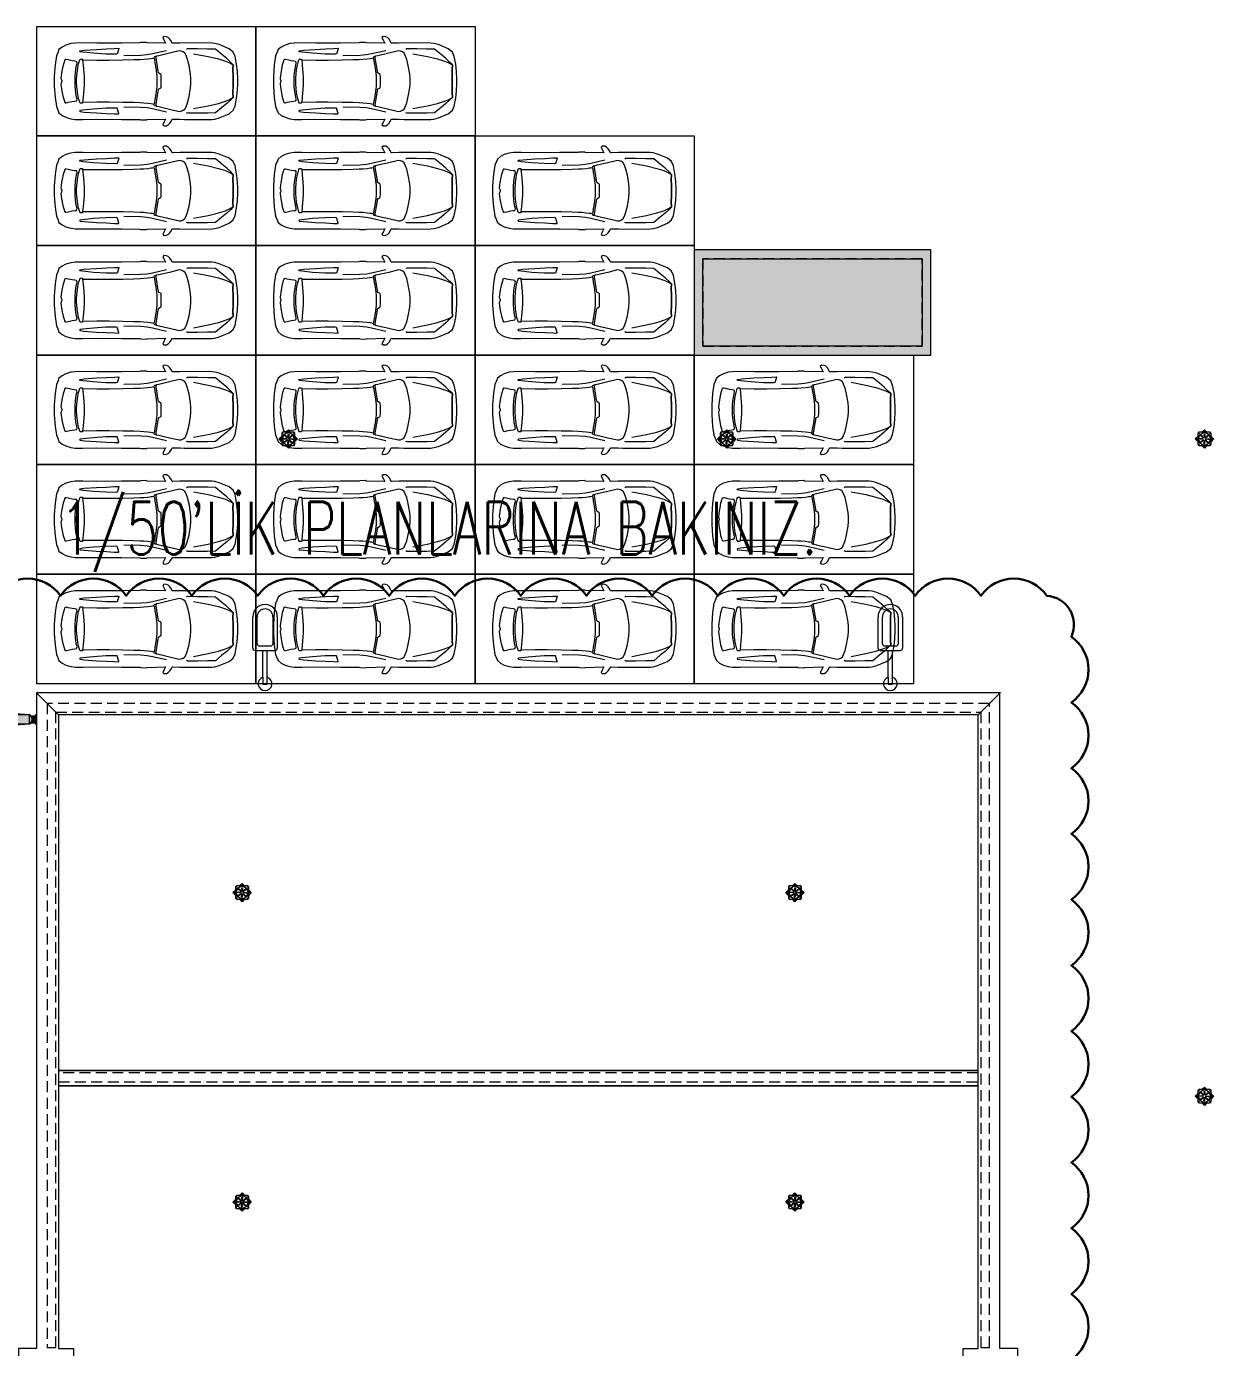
# Model space of a CAD drawing. Header units: metres. Extents: x -17822 to 152406, y -4219 to 19791.
# Drawn here: x 117317 to 120025, y 1805 to 4820 of the extents above; entities that cross this region are included whole.
import ezdxf

# ---------------------------------------------------------------- set-up
doc = ezdxf.new("R2010")
doc.units = ezdxf.units.M
doc.header["$LTSCALE"] = 100
doc.header["$MEASUREMENT"] = 0
doc.linetypes.add('DOT2', pattern=[0.125, 0, -0.125])
doc.linetypes.add('HIDDEN', pattern=[0.375, 0.25, -0.125])
doc.layers.get('0').update_dxf_attribs({"color": 9, "lineweight": 9})
for name, color, linetype, lineweight in [('04', 9, 'Continuous', 9), ('05S', 9, 'Continuous', 9), ('06A', 9, 'Continuous', 9), ('06D', 9, 'Continuous', 9), ('09', 9, 'Continuous', 9), ('20', 9, 'DOT2', 9), ('40', 9, 'Continuous', 9), ('E-KABLO', 7, 'Continuous', 30), ('M-TEFRIS-015', 9, 'Continuous', 9)]:
    doc.layers.add(name, color=color, linetype=linetype, lineweight=lineweight)
doc.styles.add('E-YAZI', font='txttw.shx')

# ---------------------------------------------------------------- blocks, each defined once
blk = doc.blocks.new('p-suzgec')
at = {"ltscale": 25}
for p, q in [((-21.1, 0), (-15.5, 5.7)), ((-15.5, -5.7), (-21.1, 0)), ((-15.5, 5.7), (-15.2, 5.9)), ((-15.5, -5.7), (-15.5, 5.7)), ((-13.2, 15), (-15.2, 13)), ((-15.2, 13), (-15.2, -13)), ((12.8, 15), (-13.2, 15)), ((-10.5, 1.2), (-3.4, 0.3)), ((-6.1, 15), (-5.9, 15.2)), ((-5.9, 12.3), (-6, 12.5)), ((-5.9, 15.2), (-0.2, 20.9)), ((-5.9, 15.2), (5.4, 15.2)), ((-5.8, 12), (-5.9, 12.3)), ((-5.1, 12.9), (-5, 12.7)), ((-5, 12.7), (-4.8, 12.4)), ((-3.3, 0.2), (-3.4, 0.3)), ((-0.2, 0), (-0.5, 0)), ((-0.2, 20.9), (5.4, 15.2)), ((-0.2, 0), (-0.2, 0.2)), ((-0.2, 0), (0, 0)), ((-0.2, 0), (-0.2, -0.2)), ((0.9, 10.2), (0, 3.1)), ((0, 3), (0, 3.1)), ((5.4, 15.2), (5.6, 15)), ((12.1, 5.6), (12.3, 5.7)), ((12.6, 4.8), (12.5, 4.7)), ((14.8, 13), (12.8, 15)), ((14.8, -13), (14.8, 13)), ((14.8, 5.9), (15, 5.7)), ((15, 5.7), (15, -5.7)), ((15, 5.7), (20.6, 0)), ((20.6, 0), (15, -5.7)), ((-15.2, -5.9), (-15.5, -5.7)), ((-15.2, -13), (-13.2, -15)), ((-13.2, -15), (12.8, -15)), ((-13.1, -4.8), (-13, -4.7)), ((-13, -4.7), (-12.6, -4.6)), ((-12.6, -5.6), (-12.8, -5.7)), ((-12.2, -5.5), (-12.6, -5.6)), ((-5.9, -15.2), (-6.1, -15)), ((5.4, -15.2), (-5.9, -15.2)), ((-0.2, -20.9), (-5.9, -15.2)), ((-1.4, -10.2), (-0.5, -3.1)), ((-0.5, -3), (-0.5, -3.1)), ((5.4, -15.2), (-0.2, -20.9)), ((2.8, -0.2), (2.9, -0.3)), ((10, -1.2), (2.9, -0.3)), ((4.5, -12.7), (4.3, -12.4)), ((4.6, -12.9), (4.5, -12.7)), ((5.3, -12), (5.4, -12.3)), ((5.4, -12.3), (5.5, -12.5)), ((5.6, -15), (5.4, -15.2)), ((12.8, -15), (14.8, -13)), ((15, -5.7), (14.8, -5.9))]:
    blk.add_line(p, q, dxfattribs=at)
for centre, radius in [((-17.9, 0), 0.4), ((-17.9, 0), 0.358), ((-0.2, 0), 14.3), ((-12.8, 12.5), 0.3), ((-0.2, 17.7), 0.4), ((-0.2, 17.7), 0.358), ((12.2, 12.5), 0.3), ((17.4, 0), 0.4), ((17.4, 0), 0.358), ((-12.8, -12.5), 0.3), ((-0.2, -17.7), 0.4), ((-0.2, -17.7), 0.358), ((12.2, -12.5), 0.3)]:
    blk.add_circle(centre, radius, dxfattribs=at)
for radius, start, end in [(13.5, 114.6147, 200.3853), (13.8, 110.4176, 114.5824), (13.7, 110.4084, 114.5916), (13.3, 110.3378, 114.6622), (13.2, 110.3292, 114.6708), (13.5, 24.6147, 110.3853), (13.6, 294.6147, 20.3853), (13.2, 20.3292, 24.6708), (13.3, 20.3378, 24.6622), (13.7, 20.4084, 24.5916), (13.8, 20.4176, 24.5824), (13.7, 200.4084, 204.5916), (13.8, 200.4176, 204.5824), (13.3, 200.3378, 204.6622), (13.2, 200.3292, 204.6708), (13.5, 204.6147, 290.3853), (13.2, 290.3292, 294.6708), (13.3, 290.3378, 294.6622), (13.7, 290.4084, 294.5916), (13.8, 290.4176, 294.5824)]:
    blk.add_arc((-0.2, 0), radius, start, end, dxfattribs=at)
for points, knots in [([(-10.5, -0.3), (-10.6, -0.3), (-10.7, -0.3), (-10.9, -0.2), (-11, -0.2), (-11.1, 0), (-11.2, 0.1), (-11.2, 0.3), (-11.2, 0.4), (-11.2, 0.6), (-11.2, 0.7), (-11.1, 0.9), (-11.1, 1), (-10.9, 1.1), (-10.8, 1.1), (-10.6, 1.2), (-10.5, 1.2), (-10.4, 1.2)], [2.169268, 2.169268, 2.169268, 2.169268, 2.468107, 2.468107, 2.768207, 2.768207, 3.065525, 3.065525, 3.362844, 3.362844, 3.660162, 3.660162, 3.95748, 3.95748, 4.257581, 4.257581, 4.55635, 4.55635, 4.55635, 4.55635]), ([(-7.7, 7), (-7.8, 7.1), (-7.8, 7.2), (-7.9, 7.4), (-7.9, 7.5), (-7.9, 7.7), (-7.9, 7.8), (-7.8, 8), (-7.8, 8), (-7.6, 8.2), (-7.5, 8.2), (-7.3, 8.3), (-7.2, 8.3), (-7, 8.3), (-6.9, 8.3), (-6.7, 8.2), (-6.6, 8.1), (-6.6, 8)], [2.169268, 2.169268, 2.169268, 2.169268, 2.468107, 2.468107, 2.768207, 2.768207, 3.065525, 3.065525, 3.362844, 3.362844, 3.660162, 3.660162, 3.95748, 3.95748, 4.257581, 4.257581, 4.55635, 4.55635, 4.55635, 4.55635]), ([(-3.5, 0.4), (-3.5, 0.4), (-3.5, 0.4), (-3.5, 0.4), (-3.4, 0.4), (-3.4, 0.4), (-3.4, 0.3), (-3.3, 0.3), (-3.3, 0.3), (-3.3, 0.3), (-3.3, 0.2), (-3.2, 0.2), (-3.2, 0.1), (-3.3, 0.1), (-3.3, 0), (-3.3, 0), (-3.3, -0.1), (-3.4, -0.1), (-3.4, -0.1), (-3.5, -0.1), (-3.5, -0.1), (-3.5, -0.1), (-3.5, -0.1)], [-0.0013985, -0.0013985, -0.0013985, -0.0013985, 0, 0, 0, 0.0909291, 0.0909291, 0.1818582, 0.1818582, 0.2711248, 0.2711248, 0.3603915, 0.3603915, 0.4496581, 0.4496581, 0.5389247, 0.5389247, 0.6298538, 0.6298538, 0.7207829, 0.7207829, 0.7401198, 0.7401198, 0.7401198, 0.7401198]), ([(-2.2, 2.6), (-2.2, 2.6), (-2.2, 2.6), (-2.2, 2.6), (-2.2, 2.5), (-2.2, 2.5), (-2.2, 2.4), (-2.2, 2.4), (-2.2, 2.3), (-2.2, 2.3), (-2.2, 2.3), (-2.3, 2.2), (-2.3, 2.2), (-2.3, 2.2), (-2.4, 2.2), (-2.4, 2.1), (-2.5, 2.1), (-2.5, 2.2), (-2.6, 2.2), (-2.6, 2.2), (-2.6, 2.2), (-2.6, 2.2), (-2.6, 2.2)], [-0.0013985, -0.0013985, -0.0013985, -0.0013985, 0, 0, 0, 0.0909291, 0.0909291, 0.1818582, 0.1818582, 0.2711248, 0.2711248, 0.3603915, 0.3603915, 0.4496581, 0.4496581, 0.5389247, 0.5389247, 0.6298538, 0.6298538, 0.7207829, 0.7207829, 0.7401198, 0.7401198, 0.7401198, 0.7401198]), ([(-0.6, 10.2), (-0.6, 10.3), (-0.5, 10.4), (-0.5, 10.6), (-0.4, 10.7), (-0.3, 10.8), (-0.2, 10.9), (0, 11), (0.1, 11), (0.3, 11), (0.4, 11), (0.6, 10.9), (0.7, 10.8), (0.8, 10.7), (0.9, 10.6), (0.9, 10.4), (1, 10.3), (0.9, 10.2)], [2.169268, 2.169268, 2.169268, 2.169268, 2.468107, 2.468107, 2.768207, 2.768207, 3.065525, 3.065525, 3.362844, 3.362844, 3.660162, 3.660162, 3.95748, 3.95748, 4.257581, 4.257581, 4.55635, 4.55635, 4.55635, 4.55635]), ([(0.1, 3.2), (0.1, 3.2), (0.1, 3.2), (0.1, 3.2), (0.1, 3.2), (0.1, 3.2), (0.1, 3.1), (0.1, 3.1), (0, 3), (0, 3), (-0.1, 3), (-0.1, 3), (-0.2, 3), (-0.2, 3), (-0.2, 3), (-0.3, 3), (-0.3, 3.1), (-0.3, 3.1), (-0.4, 3.2), (-0.4, 3.2), (-0.4, 3.2), (-0.4, 3.3), (-0.4, 3.3)], [-0.0013985, -0.0013985, -0.0013985, -0.0013985, 0, 0, 0, 0.0909291, 0.0909291, 0.1818582, 0.1818582, 0.2711248, 0.2711248, 0.3603915, 0.3603915, 0.4496581, 0.4496581, 0.5389247, 0.5389247, 0.6298538, 0.6298538, 0.7207829, 0.7207829, 0.7401198, 0.7401198, 0.7401198, 0.7401198]), ([(2.3, 2), (2.3, 2), (2.3, 2), (2.3, 2), (2.3, 2), (2.2, 2), (2.2, 1.9), (2.2, 1.9), (2.1, 1.9), (2.1, 2), (2, 2), (2, 2), (1.9, 2), (1.9, 2.1), (1.9, 2.1), (1.9, 2.2), (1.9, 2.2), (1.9, 2.3), (1.9, 2.3), (1.9, 2.3), (2, 2.4), (2, 2.4), (2, 2.4)], [-0.0013985, -0.0013985, -0.0013985, -0.0013985, 0, 0, 0, 0.0909291, 0.0909291, 0.1818582, 0.1818582, 0.2711248, 0.2711248, 0.3603915, 0.3603915, 0.4496581, 0.4496581, 0.5389247, 0.5389247, 0.6298538, 0.6298538, 0.7207829, 0.7207829, 0.7401198, 0.7401198, 0.7401198, 0.7401198]), ([(3, -0.4), (3, -0.4), (3, -0.4), (3, -0.4), (2.9, -0.4), (2.9, -0.4), (2.9, -0.3), (2.8, -0.3), (2.8, -0.3), (2.8, -0.3), (2.8, -0.2), (2.7, -0.2), (2.7, -0.1), (2.8, -0.1), (2.8, 0), (2.8, 0), (2.8, 0.1), (2.9, 0.1), (2.9, 0.1), (3, 0.1), (3, 0.1), (3, 0.1), (3, 0.1)], [-0.0013985, -0.0013985, -0.0013985, -0.0013985, 0, 0, 0, 0.0909291, 0.0909291, 0.1818582, 0.1818582, 0.2711248, 0.2711248, 0.3603915, 0.3603915, 0.4496581, 0.4496581, 0.5389247, 0.5389247, 0.6298538, 0.6298538, 0.7207829, 0.7207829, 0.7401198, 0.7401198, 0.7401198, 0.7401198]), ([(6.8, 7.4), (6.8, 7.5), (6.9, 7.6), (7.1, 7.7), (7.2, 7.7), (7.4, 7.7), (7.5, 7.7), (7.7, 7.6), (7.8, 7.5), (7.9, 7.4), (8, 7.3), (8.1, 7.1), (8.1, 7), (8, 6.8), (8, 6.7), (7.9, 6.5), (7.8, 6.4), (7.8, 6.3)], [2.169268, 2.169268, 2.169268, 2.169268, 2.468107, 2.468107, 2.768207, 2.768207, 3.065525, 3.065525, 3.362844, 3.362844, 3.660162, 3.660162, 3.95748, 3.95748, 4.257581, 4.257581, 4.55635, 4.55635, 4.55635, 4.55635]), ([(10, 0.3), (10.1, 0.3), (10.2, 0.3), (10.4, 0.2), (10.5, 0.2), (10.6, 0), (10.7, -0.1), (10.7, -0.3), (10.7, -0.4), (10.7, -0.6), (10.7, -0.7), (10.6, -0.9), (10.6, -1), (10.4, -1.1), (10.3, -1.1), (10.1, -1.2), (10, -1.2), (9.9, -1.2)], [2.169268, 2.169268, 2.169268, 2.169268, 2.468107, 2.468107, 2.768207, 2.768207, 3.065525, 3.065525, 3.362844, 3.362844, 3.660162, 3.660162, 3.95748, 3.95748, 4.257581, 4.257581, 4.55635, 4.55635, 4.55635, 4.55635]), ([(-7.3, -7.4), (-7.3, -7.5), (-7.4, -7.6), (-7.6, -7.7), (-7.7, -7.7), (-7.9, -7.7), (-8, -7.7), (-8.2, -7.6), (-8.3, -7.5), (-8.4, -7.4), (-8.5, -7.3), (-8.6, -7.1), (-8.6, -7), (-8.5, -6.8), (-8.5, -6.7), (-8.4, -6.5), (-8.3, -6.4), (-8.3, -6.3)], [2.169268, 2.169268, 2.169268, 2.169268, 2.468107, 2.468107, 2.768207, 2.768207, 3.065525, 3.065525, 3.362844, 3.362844, 3.660162, 3.660162, 3.95748, 3.95748, 4.257581, 4.257581, 4.55635, 4.55635, 4.55635, 4.55635]), ([(-2.8, -2), (-2.8, -2), (-2.8, -2), (-2.8, -2), (-2.8, -2), (-2.7, -2), (-2.7, -1.9), (-2.7, -1.9), (-2.6, -1.9), (-2.6, -2), (-2.5, -2), (-2.5, -2), (-2.4, -2), (-2.4, -2.1), (-2.4, -2.1), (-2.4, -2.2), (-2.4, -2.2), (-2.4, -2.3), (-2.4, -2.3), (-2.4, -2.3), (-2.5, -2.4), (-2.5, -2.4), (-2.5, -2.4)], [-0.0013985, -0.0013985, -0.0013985, -0.0013985, 0, 0, 0, 0.0909291, 0.0909291, 0.1818582, 0.1818582, 0.2711248, 0.2711248, 0.3603915, 0.3603915, 0.4496581, 0.4496581, 0.5389247, 0.5389247, 0.6298538, 0.6298538, 0.7207829, 0.7207829, 0.7401198, 0.7401198, 0.7401198, 0.7401198]), ([(0.1, -10.2), (0.1, -10.3), (0, -10.4), (0, -10.6), (-0.1, -10.7), (-0.2, -10.8), (-0.3, -10.9), (-0.5, -11), (-0.6, -11), (-0.8, -11), (-0.9, -11), (-1.1, -10.9), (-1.2, -10.8), (-1.3, -10.7), (-1.4, -10.6), (-1.4, -10.4), (-1.5, -10.3), (-1.4, -10.2)], [2.169268, 2.169268, 2.169268, 2.169268, 2.468107, 2.468107, 2.768207, 2.768207, 3.065525, 3.065525, 3.362844, 3.362844, 3.660162, 3.660162, 3.95748, 3.95748, 4.257581, 4.257581, 4.55635, 4.55635, 4.55635, 4.55635]), ([(-0.6, -3.2), (-0.6, -3.2), (-0.6, -3.2), (-0.6, -3.2), (-0.6, -3.2), (-0.6, -3.2), (-0.6, -3.1), (-0.6, -3.1), (-0.5, -3), (-0.5, -3), (-0.4, -3), (-0.4, -3), (-0.4, -3), (-0.3, -3), (-0.3, -3), (-0.2, -3), (-0.2, -3.1), (-0.2, -3.1), (-0.2, -3.2), (-0.1, -3.2), (-0.1, -3.2), (-0.1, -3.3), (-0.1, -3.3)], [-0.0013985, -0.0013985, -0.0013985, -0.0013985, 0, 0, 0, 0.0909291, 0.0909291, 0.1818582, 0.1818582, 0.2711248, 0.2711248, 0.3603915, 0.3603915, 0.4496581, 0.4496581, 0.5389247, 0.5389247, 0.6298538, 0.6298538, 0.7207829, 0.7207829, 0.7401198, 0.7401198, 0.7401198, 0.7401198]), ([(1.7, -2.6), (1.7, -2.6), (1.7, -2.6), (1.7, -2.6), (1.7, -2.5), (1.7, -2.5), (1.7, -2.4), (1.7, -2.4), (1.7, -2.3), (1.7, -2.3), (1.7, -2.3), (1.8, -2.2), (1.8, -2.2), (1.8, -2.2), (1.9, -2.2), (1.9, -2.1), (2, -2.1), (2, -2.2), (2.1, -2.2), (2.1, -2.2), (2.1, -2.2), (2.1, -2.2), (2.1, -2.2)], [-0.0013985, -0.0013985, -0.0013985, -0.0013985, 0, 0, 0, 0.0909291, 0.0909291, 0.1818582, 0.1818582, 0.2711248, 0.2711248, 0.3603915, 0.3603915, 0.4496581, 0.4496581, 0.5389247, 0.5389247, 0.6298538, 0.6298538, 0.7207829, 0.7207829, 0.7401198, 0.7401198, 0.7401198, 0.7401198]), ([(7.2, -7), (7.3, -7.1), (7.3, -7.2), (7.4, -7.4), (7.4, -7.5), (7.4, -7.7), (7.4, -7.8), (7.3, -8), (7.3, -8), (7.1, -8.2), (7, -8.2), (6.8, -8.3), (6.7, -8.3), (6.5, -8.3), (6.4, -8.3), (6.2, -8.2), (6.1, -8.1), (6.1, -8)], [2.169268, 2.169268, 2.169268, 2.169268, 2.468107, 2.468107, 2.768207, 2.768207, 3.065525, 3.065525, 3.362844, 3.362844, 3.660162, 3.660162, 3.95748, 3.95748, 4.257581, 4.257581, 4.55635, 4.55635, 4.55635, 4.55635])]:
    blk.add_open_spline(points, degree=3, knots=knots, dxfattribs=at)
for points, weights in [([(-10.4, 1.2), (-5.1, 0.6), (-3.5, 0.4)], [1.04357122072, 1.19470433147, 1]), ([(-2.6, 2.2), (-3.9, 3.4), (-7.7, 7)], [1, 1.19289012244, 1.04336959178]), ([(-6.6, 8), (-3.3, 3.9), (-2.2, 2.6)], [1.04357122128, 1.19470433435, 1]), ([(-0.4, 3.3), (-0.4, 4.9), (-0.6, 10.2)], [1, 1.1928901223, 1.04336959175]), ([(0.9, 10.2), (0.3, 4.9), (0.1, 3.2)], [1.04357122043, 1.19470432993, 1]), ([(2, 2.4), (3.1, 3.6), (6.8, 7.4)], [1, 1.19289012017, 1.04336959134]), ([(7.8, 6.3), (3.6, 3), (2.3, 2)], [1.04357122006, 1.19470432802, 1]), ([(11.7, 5.5), (11.9, 5.6), (12.1, 5.6)], [1.02554744525, 1.0127799804, 1]), ([(12.5, 4.7), (12.3, 4.7), (12.1, 4.6)], [1, 1.0127799804, 1.02554744526]), ([(-3.5, -0.1), (-5.2, -0.2), (-10.5, -0.3)], [1, 1.19289012449, 1.04336959218]), ([(-8.3, -6.3), (-4.1, -3), (-2.8, -2)], [1.04357122094, 1.1947043326, 1]), ([(-2.5, -2.4), (-3.6, -3.6), (-7.3, -7.4)], [1, 1.19289012327, 1.04336959194]), ([(-1.4, -10.2), (-0.8, -4.9), (-0.6, -3.2)], [1.04357122103, 1.19470433305, 1]), ([(-0.1, -3.3), (-0.1, -4.9), (0.1, -10.2)], [1, 1.19289011339, 1.04336959002]), ([(6.1, -8), (2.8, -3.9), (1.7, -2.6)], [1.04357121982, 1.19470432681, 1]), ([(2.1, -2.2), (3.4, -3.4), (7.2, -7)], [1, 1.19289011781, 1.04336959088])]:
    blk.add_rational_spline(points, weights, degree=2, dxfattribs=at)
for points, weights, knots in [([(3, 0.1), (3.5, 0.1), (6, 0.2), (10, 0.3)], [4.14064799907, 3.56700040162, 2.15953650571, 1.32480586323], [27.48414514, 27.48414514, 27.48414514, 27.50397367, 27.53272487, 27.53272487, 27.53272487]), ([(9.9, -1.2), (7.9, -1), (4.7, -0.6), (3.3, -0.4), (3, -0.4)], [1.32476723726, 1.64485472039, 2.71311941379, 3.81141839734, 4.16242382948], [0.00590224, 0.00590224, 0.00590224, 0.01753913, 0.04477222, 0.05758123, 0.05758123, 0.05758123])]:
    blk.add_rational_spline(points, weights, degree=2, knots=knots, dxfattribs=at)
blk = doc.blocks.new('g-prs-logo-yan')
at = {"layer": '05S'}
h = blk.add_hatch(color=253, dxfattribs=at)
h.dxf.hatch_style = 1
h.paths.add_polyline_path([(123, 11), (17, 11), (17, -11), (123, -11)])
h.paths.add_polyline_path([(17, 11, 0.636364), (17, -11)])
h.paths.add_polyline_path([(123, 11), (123, -11, 0.636364)])
h = blk.add_hatch(color=8, dxfattribs=at)
h.dxf.hatch_style = 1
h.paths.add_polyline_path([(26.9, 11), (113, 11, 0.046475)])
h.paths.add_polyline_path([(113, -11), (26.9, -11, 0.046475)])
h = blk.add_hatch(color=256, dxfattribs=at)
h.dxf.hatch_style = 1
h.paths.add_polyline_path([(127, 8), (138, 8), (138, -8), (127, -8, 0.374793)])
h.paths.add_polyline_path([(138, 11), (140, 11), (140, -11), (138, -11)])
for points in [[(17, 11), (123, 11), (123, -11), (17, -11), (17, 11)], [(127, 8), (138, 8)], [(138, 11), (140, 11)], [(138, 11), (138, -11)], [(140, 11), (140, -11)], [(127, -8), (138, -8)], [(138, -11), (140, -11)]]:
    blk.add_lwpolyline(points)
for centre, radius, start, end in [((22.1, 0), 12.1, 115.0576, 244.9424), ((70, -451), 464, 84.6782, 95.3218), ((117.9, 0), 12.1, 295.0576, 64.9424), ((70, 451), 464, 264.6782, 275.3218)]:
    blk.add_arc(centre, radius, start, end)
blk = doc.blocks.new('p-cati_porsche')
at = {"layer": '06A'}
for points in [[(2199, 0), (0, 0), (0, -1496.2), (-41, -1496.2), (-41, -1801.5)], [(0, 0), (50, -50)], [(2148, -50), (2199, 1)], [(2237, -1855.4), (2237, -1853.4), (2239, -1853.4), (2239, -1496.2), (2198, -1496.2), (2198, 1)], [(2148, -1496.2), (2148, -50), (50, -50), (50, -1496.2)]]:
    blk.add_lwpolyline(points, dxfattribs=at)
blk.add_lwpolyline([(50, -896.5), (2148, -896.5), (2148, -861.5), (50, -861.5)], close=True, dxfattribs=at)
at = {"layer": '20', "linetype": 'HIDDEN'}
for points in [[(2174, -1494.2), (2174, -24), (24.4, -24), (24, -1494.2), (44, -1494.2), (44, -44), (2154, -44), (2154, -1494.2), (2174, -1494.2)], [(2148, -867.5), (50, -867.5), (50, -887.5), (696.2, -887.5), (696.2, -887.5), (696.2, -887.5), (696.2, -887.5), (2148, -887.5)]]:
    blk.add_lwpolyline(points, dxfattribs=at)
at = {"layer": '40'}
blk.add_lwpolyline([(50, -861.5), (2148, -861.5), (2148, -50), (50, -50)], close=True, dxfattribs=at)
blk.add_lwpolyline([(29, -1566.2), (29, -3389.5), (869, -3389.5), (869, -3168.3), (925, -3168.3), (925, -1654.5), (1273, -1654.5), (1273, -3168.3), (1324.1, -3168.3), (1324.1, -3382.8, 0.345269), (2162.2, -2563.2, 0.019153), (2169, -2490), (2169, -1566.2), (2114, -1566.2), (2114, -1496.2), (2148, -1496.2), (2148, -896.5), (50, -896.5), (50, -1496.2), (84, -1496.2), (84, -1566.2)], format="xyb", close=True, dxfattribs=at)
at = {"layer": '06D'}
for name, p in [('g-prs-logo-yan', (-140, -60.7)), ('p-suzgec', (469.2, -455.7)), ('p-suzgec', (1730.5, -455.7)), ('p-suzgec', (469.2, -1162)), ('p-suzgec', (1730.5, -1162))]:
    blk.add_blockref(name, p, dxfattribs=at)
blk = doc.blocks.new('p-platform_süzgeç')
at = {"layer": '06D'}
for p in [(-6510.7, -4751.3), (-5510.7, -4751.3), (-4420.7, -4751.3), (-4420.7, -6251.3)]:
    blk.add_blockref('p-suzgec', p, dxfattribs=at)
blk = doc.blocks.new('A$C442D6FDD')
at = {"layer": '06D', "color": 9}
for p, q in [((13763.5, 936.6), (13763.5, 1008.3)), ((13773.5, 946.6), (13773.5, 1008.3)), ((13809.5, 1008.3), (13809.5, 946.6)), ((13819.5, 1008.3), (13819.5, 936.6)), ((15190, 936.6), (15190, 1008.3)), ((15200, 946.6), (15200, 1008.3)), ((15236, 1008.3), (15236, 946.6)), ((15246, 1008.3), (15246, 936.6)), ((13778.5, 941.6), (13804.5, 941.6)), ((15205, 941.6), (15231, 941.6)), ((13768.5, 931.6), (13814.5, 931.6)), ((13786.5, 870.4), (13786.5, 931.6)), ((13796.5, 870.4), (13796.5, 931.6)), ((15195, 931.6), (15241, 931.6)), ((15213, 870.4), (15213, 931.6)), ((15223, 870.4), (15223, 931.6))]:
    blk.add_line(p, q, dxfattribs=at)
for points in [[(13786.5, 870.4), (13786.5, 854.6), (13796.5, 854.6), (13796.5, 870.4)], [(15213, 870.4), (15213, 854.6), (15223, 854.6), (15223, 870.4)]]:
    blk.add_lwpolyline(points, dxfattribs=at)
for centre, radius, start, end in [((13791.5, 1008.3), 28, 0, 180), ((13791.5, 1008.3), 18, 0, 180), ((15218, 1008.3), 28, 0, 180), ((15218, 1008.3), 18, 0, 180), ((13768.5, 936.6), 5, 180, 270), ((13778.5, 946.6), 5, 180, 270), ((13804.5, 946.6), 5, 270, 0), ((13814.5, 936.6), 5, 270, 0), ((15195, 936.6), 5, 180, 270), ((15205, 946.6), 5, 180, 270), ((15231, 946.6), 5, 270, 0), ((15241, 936.6), 5, 270, 0), ((13791.5, 855.4), 15.7, 108.5399, 71.4601), ((15218, 855.4), 15.7, 108.5399, 71.4601)]:
    blk.add_arc(centre, radius, start, end, dxfattribs=at)
blk = doc.blocks.new('p-araba-10')
for points in [[(-193.8, -2.4), (-193.8, 5.3), (-192.9, 22.2), (-191.1, 38.9), (-187.6, 56.6), (-183.4, 66.4), (-173.9, 74.2), (-151.3, 83.5), (-141.2, 86.3), (-134.5, 87.1), (-72.5, 87.3), (-61.4, 87), (-45.8, 86.8), (-44, 86.7), (-42.5, 90.5), (-39.1, 95.9), (-35.3, 99.6), (-31.2, 101.5), (-25.1, 101.9), (-22.6, 99.4), (-26, 92.8), (-28.4, 88.2), (-29.2, 86.7), (12.7, 87.6), (14.7, 88.4), (27.6, 88.2), (29.7, 87.5), (71.7, 87.1), (127.9, 86.7), (160, 87.2), (177.5, 87.1), (187.3, 85.7), (198.4, 82.4), (207, 78), (214.1, 72.2), (217.1, 65), (220, 58.1), (223.2, 37.3), (225, 11.2), (225, -11.2), (223.2, -37.3), (220, -58.1), (217.1, -65), (214.1, -72.2), (207, -78), (198.4, -82.4), (187.3, -85.7), (177.5, -87.1), (160, -87.2), (127.9, -86.7), (71.7, -87.1), (29.7, -87.5), (27.6, -88.2), (14.7, -88.4), (12.7, -87.6), (-29.2, -86.7), (-28.4, -88.2), (-26, -92.8), (-22.6, -99.4), (-25.1, -101.9), (-31.2, -101.5), (-35.3, -99.6), (-39.1, -95.9), (-42.5, -90.5), (-44, -86.7), (-45.8, -86.8), (-61.4, -87), (-72.5, -87.3), (-134.5, -87.1), (-141.2, -86.3), (-151.3, -83.5), (-173.9, -74.2), (-183.4, -66.4), (-187.6, -56.6), (-191.1, -38.9), (-192.9, -22.2), (-193.8, -5.3), (-193.8, 2.4)], [(-93, -62.5), (-126.3, -56.3), (-149.5, -50.6), (-165.5, -45.6), (-173.7, -42.3), (-183.5, -36.9), (-182.7, -25.6), (-183.2, -12.4), (-183.2, 0.2), (-183.2, 12.8), (-182.7, 26), (-183.5, 37.3), (-177.8, 43), (-168.5, 51.5), (-157.6, 60.6), (-142.7, 72.8), (-124.7, 73.2), (-102, 73.6), (-79.4, 73.7), (-76.8, 72.4)], [(-93, 62.8), (-126.3, 56.7), (-149.5, 51), (-165.5, 45.9), (-173.7, 42.6), (-183.5, 37.3), (-182.7, 26), (-183.2, 12.8), (-183.2, 0.2), (-183.2, -12.4), (-182.7, -25.6), (-183.5, -36.9), (-177.8, -42.6), (-168.5, -51.2), (-157.6, -60.2), (-142.7, -72.5), (-124.7, -72.9), (-102, -73.2), (-79.4, -73.3), (-76.8, -72.1)], [(-8.3, -56.7), (-13.4, -57.9), (-38.1, -63.5), (-60.3, -68.8), (-64.9, -68.3), (-69.3, -66.4), (-73, -63.6), (-75.8, -58.3), (-79.1, -49.2), (-82.8, -35.3), (-86.1, -15.4), (-87, -5.3), (-87, 0.2), (-87, 5.7), (-86.1, 15.7), (-82.8, 35.6), (-79.1, 49.6), (-75.8, 58.7), (-73, 63.9), (-69.3, 66.8), (-64.9, 68.6), (-60.3, 69.2), (-38.1, 63.8), (-13.4, 58.2), (-8.3, 57)], [(66.2, 58.6), (27.5, 59.4), (12.7, 60.6), (0.9, 62.9), (-31.5, 70.4)], [(-2.5, -52.9), (-3.1, -54.6), (-4.3, -55.5), (-8.3, -56.7), (-7.3, -54.5), (-7.2, -52.8), (-12.4, -22.8), (-12.7, -19.8), (-13.7, -17.7), (-17.5, -15.6), (-18.7, -14.2), (-19.1, -9.7), (-19.2, -3.2), (-19.2, 0.2), (-19.2, 3.5), (-19.1, 10), (-18.7, 14.5), (-17.5, 15.9), (-13.7, 18.1), (-12.7, 20.1), (-12.4, 23.1), (-7.2, 53.1), (-7.3, 54.8), (-8.3, 57), (-4.3, 55.8), (-3.1, 54.9), (-2.5, 53.3)], [(160.4, 48.6), (128, 48.3), (99.7, 48.3), (68.4, 48.6), (43.2, 49.2), (29.3, 49.7), (20.9, 50.2), (11.4, 51.1), (4.3, 52), (0.7, 52.6), (-2.5, 53.3), (-3.4, 49.8), (-4.9, 41.7), (-6.9, 29.6), (-9.1, 11.9), (-9.1, 2.6), (-9.1, 0.2), (-9.1, -2.2), (-9.1, -11.6), (-6.9, -29.3), (-4.9, -41.4), (-3.4, -49.4), (-2.5, -52.9), (0.7, -52.2), (4.3, -51.7), (11.4, -50.8), (20.9, -49.9), (29.3, -49.3), (43.2, -48.9), (68.4, -48.3), (99.7, -47.9), (128, -47.9), (160.4, -48.3)], [(66.2, -58.2), (27.5, -59), (12.7, -60.3), (0.9, -62.6), (-31.5, -70.1)]]:
    blk.add_lwpolyline(points)
for points in [[(159.5, 66.3), (166.1, 67.2), (167.1, 68.6), (165.9, 69.6), (156.3, 70.9), (128.7, 72.7), (106.1, 73.8), (87.7, 74.9), (77.7, 75), (77.4, 74.3), (80.3, 64), (81.1, 62.1), (83.3, 61.7), (106.9, 62), (135.6, 63.8)], [(169.6, -39.3), (171.3, -30.3), (172.9, -18.6), (173.8, -4.4), (173.8, 0.2), (173.8, 4.7), (172.9, 19), (171.3, 30.6), (169.6, 39.6), (166.8, 48.4), (165.8, 50.4), (160.6, 50.4), (160.4, 48.6), (159, 36.5), (157.5, 19.4), (157, 8.1), (157, 0.2), (157, -7.8), (157.5, -19.1), (159, -36.2), (160.4, -48.3), (160.6, -50.1), (165.8, -50.1), (166.8, -48.1)], [(174.1, -36.1), (175.5, -27.9), (176.6, -19.3), (177.4, -10.5), (177.5, -1.4), (177.5, 0.2), (177.5, 1.8), (177.4, 10.9), (176.6, 19.7), (175.5, 28.2), (174.1, 36.4), (173, 41.1), (173.2, 43.7), (174.5, 45.2), (178.1, 45.7), (184.1, 46.5), (193.2, 48.4), (197.4, 49.4), (199.8, 49.3), (201.7, 47.1), (202.6, 43.6), (204.7, 36.9), (206.7, 26.7), (208.2, 18.6), (209.1, 12.5), (209.7, 6.9), (209.5, 5), (208.6, 3), (207.7, 1.2), (207.7, 0.2), (207.7, -0.9), (208.6, -2.7), (208.6, -2.7), (209.5, -4.6), (209.7, -6.6), (209.1, -12.1), (208.2, -18.3), (206.7, -26.4), (204.7, -36.5), (202.6, -43.3), (201.7, -46.8), (199.8, -49), (197.4, -49.1), (193.2, -48.1), (184.1, -46.1), (178.1, -45.3), (174.5, -44.9), (173.2, -43.4), (173, -40.8)], [(159.5, -66), (166.1, -66.9), (167.1, -68.2), (165.9, -69.3), (156.3, -70.5), (128.7, -72.4), (106.1, -73.5), (87.7, -74.5), (77.7, -74.7), (77.4, -74), (80.3, -63.7), (81.1, -61.7), (83.3, -61.4), (106.9, -61.6), (135.6, -63.5)]]:
    blk.add_lwpolyline(points, close=True)
blk = doc.blocks.new('p-carpark_std')
at = {"layer": '06D'}
blk.add_lwpolyline([(-500, -125), (0, -125), (0, 125), (-500, 125)], close=True, dxfattribs=at)
at = {"layer": '04'}
blk.add_blockref('p-araba-10', (-265, 0), dxfattribs=at)

msp = doc.modelspace()

# ---------------------------------------------------------------- hatches: boundary and pattern name
at = {"layer": '09'}
h = msp.add_hatch(color=254, dxfattribs=at)
h.dxf.hatch_style = 1
h.paths.add_polyline_path([(118840, 4070), (119380, 4070), (119380, 4310), (118840, 4310)])

# ---------------------------------------------------------------- linework, layer by layer
at = {"layer": '06A'}
for points in [[(118840, 4070), (119380, 4070), (119380, 4310), (118840, 4310)], [(118860, 4290), (119360, 4290), (119360, 4090), (118860, 4090)]]:
    msp.add_lwpolyline(points, close=True, dxfattribs=at)
at = {"layer": '20', "linetype": 'HIDDEN'}
msp.add_lwpolyline([(118860, 4090), (119360, 4090), (119360, 4290), (118860, 4290)], close=True, dxfattribs=at)
at = {"layer": 'E-KABLO', "color": 2}
msp.add_lwpolyline([(119700.56, 1777.27, 0.5205671), (119700.56, 1927.27, 0.5205671), (119700.56, 2077.27, 0.5205671), (119700.56, 2227.27, 0.5205671), (119700.56, 2377.27, 0.5205671), (119700.56, 2527.27, 0.5205671), (119700.56, 2677.27, 0.5205671), (119700.56, 2827.27, 0.5205671), (119700.56, 2977.27, 0.5205671), (119700.56, 3127.27, 0.5205671), (119700.56, 3277.27, 0.5205671), (119700.56, 3427.27, 0.5205671), (119644.23, 3520.94, 0.5205671), (119494.23, 3520.94, 0.5205671), (119344.23, 3520.94, 0.5205671), (119194.23, 3520.94, 0.5205671), (119044.23, 3520.94, 0.5205671), (118894.23, 3520.94, 0.5205671), (118744.23, 3520.94, 0.5205671), (118594.23, 3520.94, 0.5205671), (118444.23, 3520.94, 0.5205671), (118294.23, 3520.94, 0.5205671), (118144.23, 3520.94, 0.5205671), (117994.23, 3520.94, 0.5205671), (117844.23, 3520.94, 0.5205671), (117694.23, 3520.94, 0.5205671), (117544.23, 3520.94, 0.5205671), (117394.23, 3520.94, 0.5205671), (117244.23, 3520.94, 0.5205671)], format="xyb", dxfattribs=at)
at = {"layer": 'M-TEFRIS-015', "linetype": 'HIDDEN'}
msp.add_lwpolyline([(119487.64, 2431.68), (117389.64, 2431.68), (117389.64, 2411.68), (118035.89, 2411.68), (118035.89, 2411.68), (118035.89, 2411.68), (118035.89, 2411.68), (119487.64, 2411.68)], dxfattribs=at)

# ---------------------------------------------------------------- block references
for name, p in [('A$C442D6FDD', (104069.47, 2464.56)), ('p-platform_süzgeç', (124425, 8630))]:
    msp.add_blockref(name, p)
at = {"layer": '04', "xscale": -1}
for p in [(117340, 4695), (117840, 4695), (117340, 4445), (117840, 4445), (118340, 4445), (117340, 4195), (117840, 4195), (118340, 4195), (117340, 3945), (117840, 3945), (118340, 3945), (118840, 3945), (117340, 3695), (117840, 3695), (118340, 3695), (118840, 3695), (117340, 3445), (117840, 3445), (118340, 3445), (118840, 3445)]:
    msp.add_blockref('p-carpark_std', p, dxfattribs=at)
at = {"layer": '06D'}
msp.add_blockref('p-cati_porsche', (117339.64, 3299.18), dxfattribs=at)

# ---------------------------------------------------------------- texts
at = {"layer": 'E-KABLO', "color": 2, "style": 'E-YAZI', "width": 0.7}
msp.add_text("1/50'LİK PLANLARINA BAKINIZ.", height=120, dxfattribs=at).set_placement((117393.35, 3615.11))

doc.saveas('drawing.dxf')
